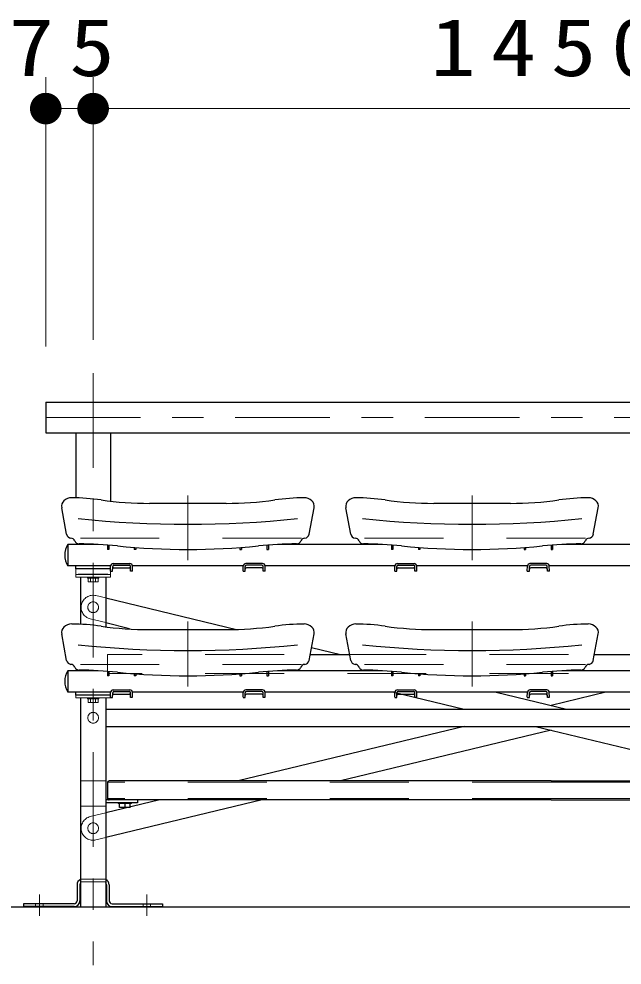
# Model space of a CAD drawing. Units: millimetres on the paper, scale 1:50. Extents: x -385 to 0, y -12 to 267.
# Drawn here: x -337.58 to -318.47, y 82.47 to 112.43 of the extents above; entities that cross this region are included whole.
import ezdxf

# ---------------------------------------------------------------- set-up
doc = ezdxf.new("R2010")
doc.units = ezdxf.units.MM
doc.linetypes.add('USER1', pattern=[4.5, 2.5, -2])
doc.linetypes.add('USER2', pattern=[6, 3, -1, 1, -1])
doc.layers.add('LY_1', color=7, linetype='Continuous', lineweight=25)
doc.styles.add('ＭＳ ゴシック', font='')
doc.styles.get('ＭＳ ゴシック').set_extended_font_data('MS Gothic')

# ---------------------------------------------------------------- blocks, each defined once
blk = doc.blocks.new('filled_dot')
at = {"color": 0, "linetype": 'Continuous', "lineweight": -2, "const_width": 1.25}
blk.add_lwpolyline([(-0.625, 0, 1), (0.625, 0, 1)], format="xyb", close=True, dxfattribs=at)

msp = doc.modelspace()

# ---------------------------------------------------------------- linework, layer by layer
at = {"layer": 'LY_1', "lineweight": 13}
for p, q in [((-336.725, 102.062), (-336.725, 110.594)), ((-335.225, 102.271), (-335.225, 110.594)), ((-336.725, 109.594), (-335.225, 109.594)), ((-335.225, 109.594), (-306.225, 109.594)), ((-335.775, 90.929), (-335.775, 91.019)), ((-334.675, 91.019), (-335.775, 91.019)), ((-334.675, 90.929), (-335.775, 90.929)), ((-335.405, 90.897), (-335.405, 90.929)), ((-335.045, 90.897), (-335.405, 90.897)), ((-335.383, 90.787), (-335.383, 90.897)), ((-335.304, 90.787), (-335.304, 90.897)), ((-335.146, 90.787), (-335.146, 90.897)), ((-335.067, 90.787), (-335.067, 90.897)), ((-335.045, 90.897), (-335.045, 90.929)), ((-334.675, 90.929), (-334.675, 91.019)), ((-335.067, 90.787), (-335.383, 90.787)), ((-334.435, 87.609), (-334.015, 87.609)), ((-334.435, 87.609), (-334.435, 87.579)), ((-334.435, 87.579), (-334.015, 87.579)), ((-334.015, 87.579), (-334.015, 87.609))]:
    msp.add_line(p, q, dxfattribs=at)
at = {"layer": 'LY_1', "linetype": 'USER2', "lineweight": 13}
for p, q in [((-335.225, 101.211), (-335.225, 82.465)), ((-336.725, 99.813), (-291.725, 99.813)), ((-332.225, 95.286), (-332.225, 97.344)), ((-323.225, 95.286), (-323.225, 97.344)), ((-332.225, 91.286), (-332.225, 93.344)), ((-323.225, 91.286), (-323.225, 93.344)), ((-336.925, 84.698), (-336.925, 84.03)), ((-333.525, 84.698), (-333.525, 84.03))]:
    msp.add_line(p, q, dxfattribs=at)
at = {"layer": 'LY_1'}
for p, q in [((-336.725, 100.299), (-336.725, 99.327)), ((-336.725, 100.299), (-291.725, 100.299)), ((-336.725, 99.327), (-291.725, 99.327)), ((-335.775, 99.327), (-335.775, 97.267)), ((-334.675, 99.327), (-334.675, 97.16)), ((-336.025, 95.789), (-336.025, 95.109)), ((-334.775, 95.77), (-334.775, 95.629)), ((-334.729, 95.629), (-334.775, 95.629)), ((-334.729, 95.766), (-334.729, 95.629)), ((-333.921, 95.694), (-333.921, 95.629)), ((-333.875, 95.629), (-333.921, 95.629)), ((-333.875, 95.691), (-333.875, 95.629)), ((-330.575, 95.691), (-330.575, 95.629)), ((-330.575, 95.629), (-330.529, 95.629)), ((-330.529, 95.694), (-330.529, 95.629)), ((-329.721, 95.766), (-329.721, 95.629)), ((-329.721, 95.629), (-329.675, 95.629)), ((-329.675, 95.77), (-329.675, 95.629)), ((-325.775, 95.77), (-325.775, 95.629)), ((-325.729, 95.629), (-325.775, 95.629)), ((-325.729, 95.766), (-325.729, 95.629)), ((-324.921, 95.694), (-324.921, 95.629)), ((-324.875, 95.629), (-324.921, 95.629)), ((-324.875, 95.691), (-324.875, 95.629)), ((-321.575, 95.691), (-321.575, 95.629)), ((-321.575, 95.629), (-321.529, 95.629)), ((-321.529, 95.694), (-321.529, 95.629)), ((-320.721, 95.766), (-320.721, 95.629)), ((-320.721, 95.629), (-320.675, 95.629)), ((-320.675, 95.77), (-320.675, 95.629)), ((-335.775, 95.019), (-335.775, 95.109)), ((-334.675, 95.019), (-335.775, 95.019)), ((-334.675, 95.019), (-334.675, 95.109)), ((-334.674, 94.947), (-334.67, 95.109)), ((-334.61, 94.945), (-334.606, 95.093)), ((-334.59, 95.182), (-334.058, 95.182)), ((-334.568, 95.045), (-334.079, 95.045)), ((-334.566, 95.132), (-334.081, 95.132)), ((-334.038, 94.945), (-334.041, 95.093)), ((-333.974, 94.947), (-333.978, 95.109)), ((-330.475, 94.947), (-330.471, 95.109)), ((-330.411, 94.945), (-330.407, 95.093)), ((-329.859, 95.182), (-330.391, 95.182)), ((-329.88, 95.045), (-330.369, 95.045)), ((-329.882, 95.132), (-330.367, 95.132)), ((-329.839, 94.945), (-329.842, 95.093)), ((-329.775, 94.947), (-329.779, 95.109)), ((-325.674, 94.947), (-325.67, 95.109)), ((-325.61, 94.945), (-325.606, 95.093)), ((-325.59, 95.182), (-325.058, 95.182)), ((-325.568, 95.045), (-325.079, 95.045)), ((-325.566, 95.132), (-325.081, 95.132)), ((-325.038, 94.945), (-325.041, 95.093)), ((-324.974, 94.947), (-324.978, 95.109)), ((-321.475, 94.947), (-321.471, 95.109)), ((-321.411, 94.945), (-321.407, 95.093)), ((-320.859, 95.182), (-321.391, 95.182)), ((-320.88, 95.045), (-321.369, 95.045)), ((-320.882, 95.132), (-321.367, 95.132)), ((-320.839, 94.945), (-320.842, 95.093)), ((-320.775, 94.947), (-320.779, 95.109)), ((-335.625, 94.749), (-335.625, 93.261)), ((-334.825, 94.749), (-334.825, 93.178)), ((-334.674, 94.945), (-334.61, 94.945)), ((-333.974, 94.945), (-334.038, 94.945)), ((-330.475, 94.945), (-330.411, 94.945)), ((-329.775, 94.945), (-329.839, 94.945)), ((-325.674, 94.945), (-325.61, 94.945)), ((-324.974, 94.945), (-325.038, 94.945)), ((-321.475, 94.945), (-321.411, 94.945)), ((-320.775, 94.945), (-320.839, 94.945)), ((-334.825, 94.094), (-330.684, 93.094)), ((-334.825, 93.312), (-334.071, 93.13)), ((-328.309, 92.521), (-327.391, 92.299)), ((-328.35, 92.299), (-327.099, 92.299)), ((-319.35, 92.299), (-318.099, 92.299)), ((-336.025, 91.789), (-336.025, 91.109)), ((-334.775, 91.77), (-334.775, 91.629)), ((-334.729, 91.766), (-334.729, 91.629)), ((-329.721, 91.766), (-329.721, 91.629)), ((-329.675, 91.77), (-329.675, 91.629)), ((-325.775, 91.77), (-325.775, 91.629)), ((-325.729, 91.766), (-325.729, 91.629)), ((-320.721, 91.766), (-320.721, 91.629)), ((-320.675, 91.77), (-320.675, 91.629)), ((-334.729, 91.629), (-334.775, 91.629)), ((-333.921, 91.694), (-333.921, 91.629)), ((-333.875, 91.629), (-333.921, 91.629)), ((-333.875, 91.691), (-333.875, 91.629)), ((-330.575, 91.691), (-330.575, 91.629)), ((-330.575, 91.629), (-330.529, 91.629)), ((-330.529, 91.694), (-330.529, 91.629)), ((-329.721, 91.629), (-329.675, 91.629)), ((-325.729, 91.629), (-325.775, 91.629)), ((-324.921, 91.694), (-324.921, 91.629)), ((-324.875, 91.629), (-324.921, 91.629)), ((-324.875, 91.691), (-324.875, 91.629)), ((-321.575, 91.691), (-321.575, 91.629)), ((-321.575, 91.629), (-321.529, 91.629)), ((-321.529, 91.694), (-321.529, 91.629)), ((-320.721, 91.629), (-320.675, 91.629)), ((-335.775, 91.019), (-335.775, 91.109)), ((-334.675, 91.019), (-334.675, 91.109)), ((-334.674, 90.947), (-334.67, 91.109)), ((-334.59, 91.182), (-334.058, 91.182)), ((-334.566, 91.132), (-334.081, 91.132)), ((-333.974, 90.947), (-333.978, 91.109)), ((-330.475, 90.947), (-330.471, 91.109)), ((-329.859, 91.182), (-330.391, 91.182)), ((-329.882, 91.132), (-330.367, 91.132)), ((-329.775, 90.947), (-329.779, 91.109)), ((-325.7, 91.109), (-323.471, 90.571)), ((-325.674, 90.947), (-325.67, 91.109)), ((-325.59, 91.182), (-325.058, 91.182)), ((-325.566, 91.132), (-325.081, 91.132)), ((-324.974, 90.947), (-324.978, 91.109)), ((-322.461, 91.109), (-320.232, 90.571)), ((-321.475, 90.947), (-321.471, 91.109)), ((-320.859, 91.182), (-321.391, 91.182)), ((-320.882, 91.132), (-321.367, 91.132)), ((-320.775, 90.947), (-320.779, 91.109)), ((-318.988, 91.109), (-320.725, 90.69)), ((-334.675, 91.019), (-335.775, 91.019)), ((-334.755, 91.019), (-335.695, 91.019)), ((-334.815, 91.019), (-335.635, 91.019)), ((-335.625, 90.929), (-335.625, 84.299)), ((-334.825, 90.929), (-334.825, 84.299)), ((-334.674, 90.945), (-334.61, 90.945)), ((-334.61, 90.945), (-334.606, 91.093)), ((-334.568, 91.045), (-334.079, 91.045)), ((-334.038, 90.945), (-334.041, 91.093)), ((-333.974, 90.945), (-334.038, 90.945)), ((-330.475, 90.945), (-330.411, 90.945)), ((-330.411, 90.945), (-330.407, 91.093)), ((-329.88, 91.045), (-330.369, 91.045)), ((-329.839, 90.945), (-329.842, 91.093)), ((-329.775, 90.945), (-329.839, 90.945)), ((-325.674, 90.945), (-325.61, 90.945)), ((-325.61, 90.945), (-325.606, 91.093)), ((-325.568, 91.045), (-325.079, 91.045)), ((-325.038, 90.945), (-325.041, 91.093)), ((-324.974, 90.945), (-325.038, 90.945)), ((-321.475, 90.945), (-321.411, 90.945)), ((-321.411, 90.945), (-321.407, 91.093)), ((-320.88, 91.045), (-321.369, 91.045)), ((-320.839, 90.945), (-320.842, 91.093)), ((-320.775, 90.945), (-320.839, 90.945)), ((-323.471, 90.027), (-330.63, 88.299)), ((-321.217, 90.027), (-314.058, 88.299)), ((-320.725, 89.908), (-327.391, 88.299)), ((-333.116, 87.699), (-334.825, 87.287)), ((-329.877, 87.699), (-334.825, 86.505)), ((-334.395, 87.451), (-334.395, 87.579)), ((-334.225, 87.579), (-334.225, 87.451)), ((-334.055, 87.451), (-334.055, 87.579)), ((-334.055, 87.451), (-334.395, 87.451)), ((-335.735, 85.009), (-335.735, 84.499)), ((-335.645, 85.009), (-335.645, 84.499)), ((-334.805, 85.009), (-334.805, 84.499)), ((-334.715, 85.009), (-334.715, 84.499)), ((-291.725, 84.299), (-338.109, 84.299)), ((-337.425, 84.409), (-337.425, 84.319)), ((-335.825, 84.409), (-337.425, 84.409)), ((-335.825, 84.319), (-337.425, 84.319)), ((-334.825, 84.299), (-335.625, 84.299)), ((-334.625, 84.409), (-333.025, 84.409)), ((-334.625, 84.319), (-333.025, 84.319)), ((-333.025, 84.409), (-333.025, 84.319))]:
    msp.add_line(p, q, dxfattribs=at)
at = {"layer": 'LY_1', "color": 4}
for p, q in [((-336.065, 96.112), (-336.221, 96.952)), ((-331.011, 97.089), (-333.439, 97.089)), ((-328.385, 96.112), (-328.229, 96.952)), ((-327.065, 96.112), (-327.221, 96.952)), ((-322.011, 97.089), (-324.439, 97.089)), ((-319.385, 96.112), (-319.229, 96.952)), ((-336.065, 92.112), (-336.221, 92.952)), ((-331.011, 93.089), (-333.439, 93.089)), ((-328.385, 92.112), (-328.229, 92.952)), ((-327.065, 92.112), (-327.221, 92.952)), ((-322.011, 93.089), (-324.439, 93.089)), ((-319.385, 92.112), (-319.229, 92.952)), ((-333.825, 87.609), (-334.825, 87.609)), ((-333.825, 87.699), (-333.825, 87.609))]:
    msp.add_line(p, q, dxfattribs=at)
at = {"layer": 'LY_1', "color": 4, "linetype": 'USER1', "lineweight": 13}
for p, q in [((-328.63, 95.989), (-335.82, 95.989)), ((-319.63, 95.989), (-326.82, 95.989)), ((-328.63, 91.989), (-335.82, 91.989)), ((-319.63, 91.989), (-326.82, 91.989))]:
    msp.add_line(p, q, dxfattribs=at)
at = {"layer": 'LY_1', "color": 2}
for p, q in [((-335.071, 95.789), (-336.025, 95.789)), ((-327.725, 95.789), (-329.378, 95.789)), ((-326.071, 95.789), (-327.725, 95.789)), ((-318.725, 95.789), (-320.378, 95.789)), ((-317.071, 95.789), (-318.725, 95.789)), ((-334.669, 95.109), (-336.025, 95.109)), ((-330.471, 95.109), (-333.978, 95.109)), ((-327.725, 95.109), (-329.779, 95.109)), ((-325.669, 95.109), (-327.725, 95.109)), ((-321.471, 95.109), (-324.978, 95.109)), ((-318.725, 95.109), (-320.779, 95.109)), ((-316.669, 95.109), (-318.725, 95.109)), ((-334.755, 94.839), (-335.695, 94.839)), ((-334.815, 94.839), (-335.635, 94.839)), ((-335.071, 91.789), (-336.025, 91.789)), ((-327.725, 91.789), (-329.378, 91.789)), ((-326.071, 91.789), (-327.725, 91.789)), ((-318.725, 91.789), (-320.378, 91.789)), ((-317.071, 91.789), (-318.725, 91.789)), ((-334.669, 91.109), (-336.025, 91.109)), ((-330.471, 91.109), (-333.978, 91.109)), ((-327.725, 91.109), (-329.779, 91.109)), ((-325.669, 91.109), (-327.725, 91.109)), ((-321.471, 91.109), (-324.978, 91.109)), ((-318.725, 91.109), (-320.779, 91.109)), ((-316.669, 91.109), (-318.725, 91.109))]:
    msp.add_line(p, q, dxfattribs=at)
at = {"layer": 'LY_1', "color": 2, "lineweight": 13}
for p, q in [((-334.675, 95.019), (-335.775, 95.019)), ((-335.775, 94.749), (-335.775, 95.019)), ((-334.675, 94.749), (-334.675, 95.019)), ((-334.675, 94.839), (-335.775, 94.839)), ((-334.675, 94.749), (-335.775, 94.749)), ((-335.405, 94.717), (-335.405, 94.749)), ((-335.045, 94.717), (-335.405, 94.717)), ((-335.383, 94.607), (-335.383, 94.717)), ((-335.304, 94.607), (-335.304, 94.717)), ((-335.146, 94.607), (-335.146, 94.717)), ((-335.067, 94.607), (-335.067, 94.717)), ((-335.045, 94.717), (-335.045, 94.749)), ((-335.067, 94.607), (-335.383, 94.607))]:
    msp.add_line(p, q, dxfattribs=at)
at = {"layer": 'LY_1', "linetype": 'USER1', "lineweight": 13}
for p, q in [((-335.136, 94.169), (-334.825, 94.094)), ((-335.314, 93.43), (-334.825, 93.312)), ((-334.825, 88.299), (-335.625, 88.299)), ((-320.725, 88.259), (-334.775, 88.259)), ((-320.725, 88.259), (-306.675, 88.259)), ((-320.725, 87.739), (-334.775, 87.739)), ((-320.725, 87.739), (-306.675, 87.739)), ((-334.825, 87.499), (-335.625, 87.499)), ((-334.825, 87.287), (-335.314, 87.169)), ((-334.825, 86.505), (-335.136, 86.43)), ((-335.625, 85.189), (-334.825, 85.189)), ((-335.625, 85.099), (-334.825, 85.099)), ((-337.045, 84.409), (-337.045, 84.319)), ((-336.805, 84.409), (-336.805, 84.319)), ((-333.645, 84.409), (-333.645, 84.319)), ((-333.405, 84.409), (-333.405, 84.319))]:
    msp.add_line(p, q, dxfattribs=at)
at = {"layer": 'LY_1', "color": 2, "linetype": 'USER1', "lineweight": 13}
for p, q in [((-306.675, 92.299), (-334.775, 92.299)), ((-334.775, 91.699), (-334.775, 92.299)), ((-306.675, 91.699), (-334.775, 91.699))]:
    msp.add_line(p, q, dxfattribs=at)
at = {"layer": 'LY_1', "color": 190}
for p, q in [((-334.825, 90.571), (-306.625, 90.571)), ((-334.825, 90.027), (-306.625, 90.027))]:
    msp.add_line(p, q, dxfattribs=at)
at = {"layer": 'LY_1', "color": 40}
for p, q in [((-334.775, 88.239), (-334.775, 87.759)), ((-320.725, 88.299), (-334.715, 88.299)), ((-320.725, 88.299), (-306.735, 88.299)), ((-320.725, 87.699), (-334.825, 87.699)), ((-320.725, 87.699), (-306.625, 87.699))]:
    msp.add_line(p, q, dxfattribs=at)
at = {"layer": 'LY_1', "linetype": 'USER1', "lineweight": 13}
for centre in [(-335.225, 93.799), (-335.225, 86.799)]:
    msp.add_circle(centre, 0.17, dxfattribs=at)
at = {"layer": 'LY_1', "color": 190, "linetype": 'USER1', "lineweight": 13}
msp.add_circle((-335.225, 90.299), 0.17, dxfattribs=at)
at = {"layer": 'LY_1', "color": 4}
for centre, radius, start, end in [((-335.98, 96.996), 0.244, 133.6012, 190.5227), ((-335.909, 96.921), 0.348, 89.3424, 133.6012), ((-335.987, 90.092), 7.177, 81.8989, 89.3424), ((-333.439, 107.995), 10.905, 261.8989, 270), ((-331.011, 107.995), 10.905, 270, 278.1011), ((-328.462, 90.092), 7.177, 90.6576, 98.1011), ((-328.541, 96.921), 0.348, 46.3988, 90.6576), ((-328.469, 96.996), 0.244, 349.4773, 46.3988), ((-326.98, 96.996), 0.244, 133.6012, 190.5227), ((-326.909, 96.921), 0.348, 89.3424, 133.6012), ((-326.987, 90.092), 7.177, 81.8989, 89.3424), ((-324.439, 107.995), 10.905, 261.8989, 270), ((-322.011, 107.995), 10.905, 270, 278.1011), ((-319.462, 90.092), 7.177, 90.6576, 98.1011), ((-319.541, 96.921), 0.348, 46.3988, 90.6576), ((-319.469, 96.996), 0.244, 349.4773, 46.3988), ((-332.225, 130.185), 33.756, 264.0935, 275.9065), ((-323.225, 130.185), 33.756, 264.0935, 275.9065), ((-335.917, 96.139), 0.15, 190.5227, 265.2042), ((-335.942, 95.84), 0.15, 23.2147, 85.2041), ((-328.507, 95.84), 0.15, 94.7959, 156.7853), ((-328.532, 96.139), 0.15, 274.7958, 349.4773), ((-326.917, 96.139), 0.15, 190.5227, 265.2042), ((-326.942, 95.84), 0.15, 23.2147, 85.2041), ((-319.507, 95.84), 0.15, 94.7959, 156.7853), ((-319.532, 96.139), 0.15, 274.7958, 349.4773), ((-335.667, 95.959), 0.15, 203.2147, 269.4197), ((-335.804, 82.382), 13.427, 84.2421, 89.4197), ((-332.225, 117.879), 22.25, 264.2421, 275.7579), ((-328.645, 82.382), 13.427, 90.5803, 95.7579), ((-328.783, 95.959), 0.15, 270.5803, 336.7853), ((-326.667, 95.959), 0.15, 203.2147, 269.4197), ((-326.804, 82.382), 13.427, 84.2421, 89.4197), ((-323.225, 117.879), 22.25, 264.2421, 275.7579), ((-319.645, 82.382), 13.427, 90.5803, 95.7579), ((-319.783, 95.959), 0.15, 270.5803, 336.7853), ((-335.909, 92.921), 0.348, 89.3424, 133.6012), ((-335.987, 86.092), 7.177, 81.8989, 89.3424), ((-328.462, 86.092), 7.177, 90.6576, 98.1011), ((-328.541, 92.921), 0.348, 46.3988, 90.6576), ((-326.909, 92.921), 0.348, 89.3424, 133.6012), ((-326.987, 86.092), 7.177, 81.8989, 89.3424), ((-319.462, 86.092), 7.177, 90.6576, 98.1011), ((-319.541, 92.921), 0.348, 46.3988, 90.6576), ((-335.98, 92.996), 0.244, 133.6012, 190.5227), ((-333.439, 103.995), 10.905, 261.8989, 270), ((-331.011, 103.995), 10.905, 270, 278.1011), ((-328.469, 92.996), 0.244, 349.4773, 46.3988), ((-326.98, 92.996), 0.244, 133.6012, 190.5227), ((-324.439, 103.995), 10.905, 261.8989, 270), ((-322.011, 103.995), 10.905, 270, 278.1011), ((-319.469, 92.996), 0.244, 349.4773, 46.3988), ((-332.225, 126.185), 33.756, 264.0935, 275.9065), ((-323.225, 126.185), 33.756, 264.0935, 275.9065), ((-335.917, 92.139), 0.15, 190.5227, 265.2042), ((-328.532, 92.139), 0.15, 274.7958, 349.4773), ((-326.917, 92.139), 0.15, 190.5227, 265.2042), ((-319.532, 92.139), 0.15, 274.7958, 349.4773), ((-335.942, 91.84), 0.15, 23.2147, 85.2041), ((-335.667, 91.959), 0.15, 203.2147, 269.4197), ((-335.804, 78.382), 13.427, 84.2421, 89.4197), ((-332.225, 113.879), 22.25, 264.2421, 275.7579), ((-328.645, 78.382), 13.427, 90.5803, 95.7579), ((-328.783, 91.959), 0.15, 270.5803, 336.7853), ((-328.507, 91.84), 0.15, 94.7959, 156.7853), ((-326.942, 91.84), 0.15, 23.2147, 85.2041), ((-326.667, 91.959), 0.15, 203.2147, 269.4197), ((-326.804, 78.382), 13.427, 84.2421, 89.4197), ((-323.225, 113.879), 22.25, 264.2421, 275.7579), ((-319.645, 78.382), 13.427, 90.5803, 95.7579), ((-319.783, 91.959), 0.15, 270.5803, 336.7853), ((-319.507, 91.84), 0.15, 94.7959, 156.7853)]:
    msp.add_arc(centre, radius, start, end, dxfattribs=at)
at = {"layer": 'LY_1'}
for centre, radius, start, end in [((-335.497, 95.449), 0.628, 147.2208, 212.779), ((-334.59, 95.102), 0.08, 90, 178.5613), ((-334.568, 95.005), 0.04, 90, 178.5613), ((-334.566, 95.092), 0.04, 90, 178.5613), ((-334.081, 95.092), 0.04, 1.4387, 90), ((-334.079, 95.005), 0.04, 1.4388, 90), ((-334.058, 95.102), 0.08, 1.4387, 90), ((-330.391, 95.102), 0.08, 90, 178.5613), ((-330.369, 95.005), 0.04, 90, 178.5613), ((-330.367, 95.092), 0.04, 90, 178.5613), ((-329.882, 95.092), 0.04, 1.4387, 90), ((-329.88, 95.005), 0.04, 1.4387, 90), ((-329.859, 95.102), 0.08, 1.4387, 90), ((-325.59, 95.102), 0.08, 90, 178.5613), ((-325.568, 95.005), 0.04, 90, 178.5613), ((-325.566, 95.092), 0.04, 90, 178.5613), ((-325.081, 95.092), 0.04, 1.4387, 90), ((-325.079, 95.005), 0.04, 1.4388, 90), ((-325.058, 95.102), 0.08, 1.4387, 90), ((-321.391, 95.102), 0.08, 90, 178.5613), ((-321.369, 95.005), 0.04, 90, 178.5613), ((-321.367, 95.092), 0.04, 90, 178.5613), ((-320.882, 95.092), 0.04, 1.4387, 90), ((-320.88, 95.005), 0.04, 1.4387, 90), ((-320.859, 95.102), 0.08, 1.4387, 90), ((-335.497, 91.449), 0.628, 147.2208, 212.779), ((-334.59, 91.102), 0.08, 90, 178.5613), ((-334.566, 91.092), 0.04, 90, 178.5613), ((-334.081, 91.092), 0.04, 1.4387, 90), ((-334.058, 91.102), 0.08, 1.4387, 90), ((-330.391, 91.102), 0.08, 90, 178.5613), ((-330.367, 91.092), 0.04, 90, 178.5613), ((-329.882, 91.092), 0.04, 1.4387, 90), ((-329.859, 91.102), 0.08, 1.4387, 90), ((-325.59, 91.102), 0.08, 90, 178.5613), ((-325.566, 91.092), 0.04, 90, 178.5613), ((-325.081, 91.092), 0.04, 1.4387, 90), ((-325.058, 91.102), 0.08, 1.4387, 90), ((-321.391, 91.102), 0.08, 90, 178.5613), ((-321.367, 91.092), 0.04, 90, 178.5613), ((-320.882, 91.092), 0.04, 1.4387, 90), ((-320.859, 91.102), 0.08, 1.4387, 90), ((-334.568, 91.005), 0.04, 90, 178.5613), ((-334.079, 91.005), 0.04, 1.4388, 90), ((-330.369, 91.005), 0.04, 90, 178.5613), ((-329.88, 91.005), 0.04, 1.4387, 90), ((-325.568, 91.005), 0.04, 90, 178.5613), ((-325.079, 91.005), 0.04, 1.4388, 90), ((-321.369, 91.005), 0.04, 90, 178.5613), ((-320.88, 91.005), 0.04, 1.4387, 90), ((-335.555, 85.009), 0.18, 112.8854, 180), ((-334.895, 85.009), 0.18, 0, 67.1146), ((-335.555, 85.009), 0.09, 141.0576, 180), ((-334.895, 85.009), 0.09, 0, 38.9424), ((-335.825, 84.499), 0.18, 270, 0), ((-335.825, 84.499), 0.09, 270, 0), ((-334.625, 84.499), 0.18, 180, 270), ((-334.625, 84.499), 0.09, 180, 270)]:
    msp.add_arc(centre, radius, start, end, dxfattribs=at)
at = {"layer": 'LY_1', "linetype": 'USER1', "lineweight": 13}
for centre, start, end in [((-335.225, 93.799), 76.4296, 256.4296), ((-335.225, 86.799), 103.5704, 283.5704)]:
    msp.add_arc(centre, 0.38, start, end, dxfattribs=at)
at = {"layer": 'LY_1', "color": 40}
for centre, start, end in [((-334.715, 88.239), 90, 180), ((-334.715, 87.759), 180, 270)]:
    msp.add_arc(centre, 0.06, start, end, dxfattribs=at)

# ---------------------------------------------------------------- block references
at = {"layer": 'LY_1', "lineweight": 13, "xscale": 0.4, "yscale": 0.4}
for p in [(-336.725, 109.594), (-335.225, 109.594)]:
    msp.add_blockref('filled_dot', p, dxfattribs=at)
at = {"layer": 'LY_1', "lineweight": 13, "xscale": 0.4, "yscale": 0.4, "rotation": 180}
msp.add_blockref('filled_dot', (-335.225, 109.594), dxfattribs=at)

# ---------------------------------------------------------------- texts
at = {"layer": 'LY_1', "char_height": 1.833, "attachment_point": 8, "style": 'ＭＳ ゴシック'}
for s, insert in [('\\T1.34;\\W1.15;75', (-335.975, 110.594)), ('\\T1.33;\\W1.15;1450', (-320.725, 110.594))]:
    msp.add_mtext(s, dxfattribs=dict(at, insert=insert))

doc.saveas('drawing.dxf')
